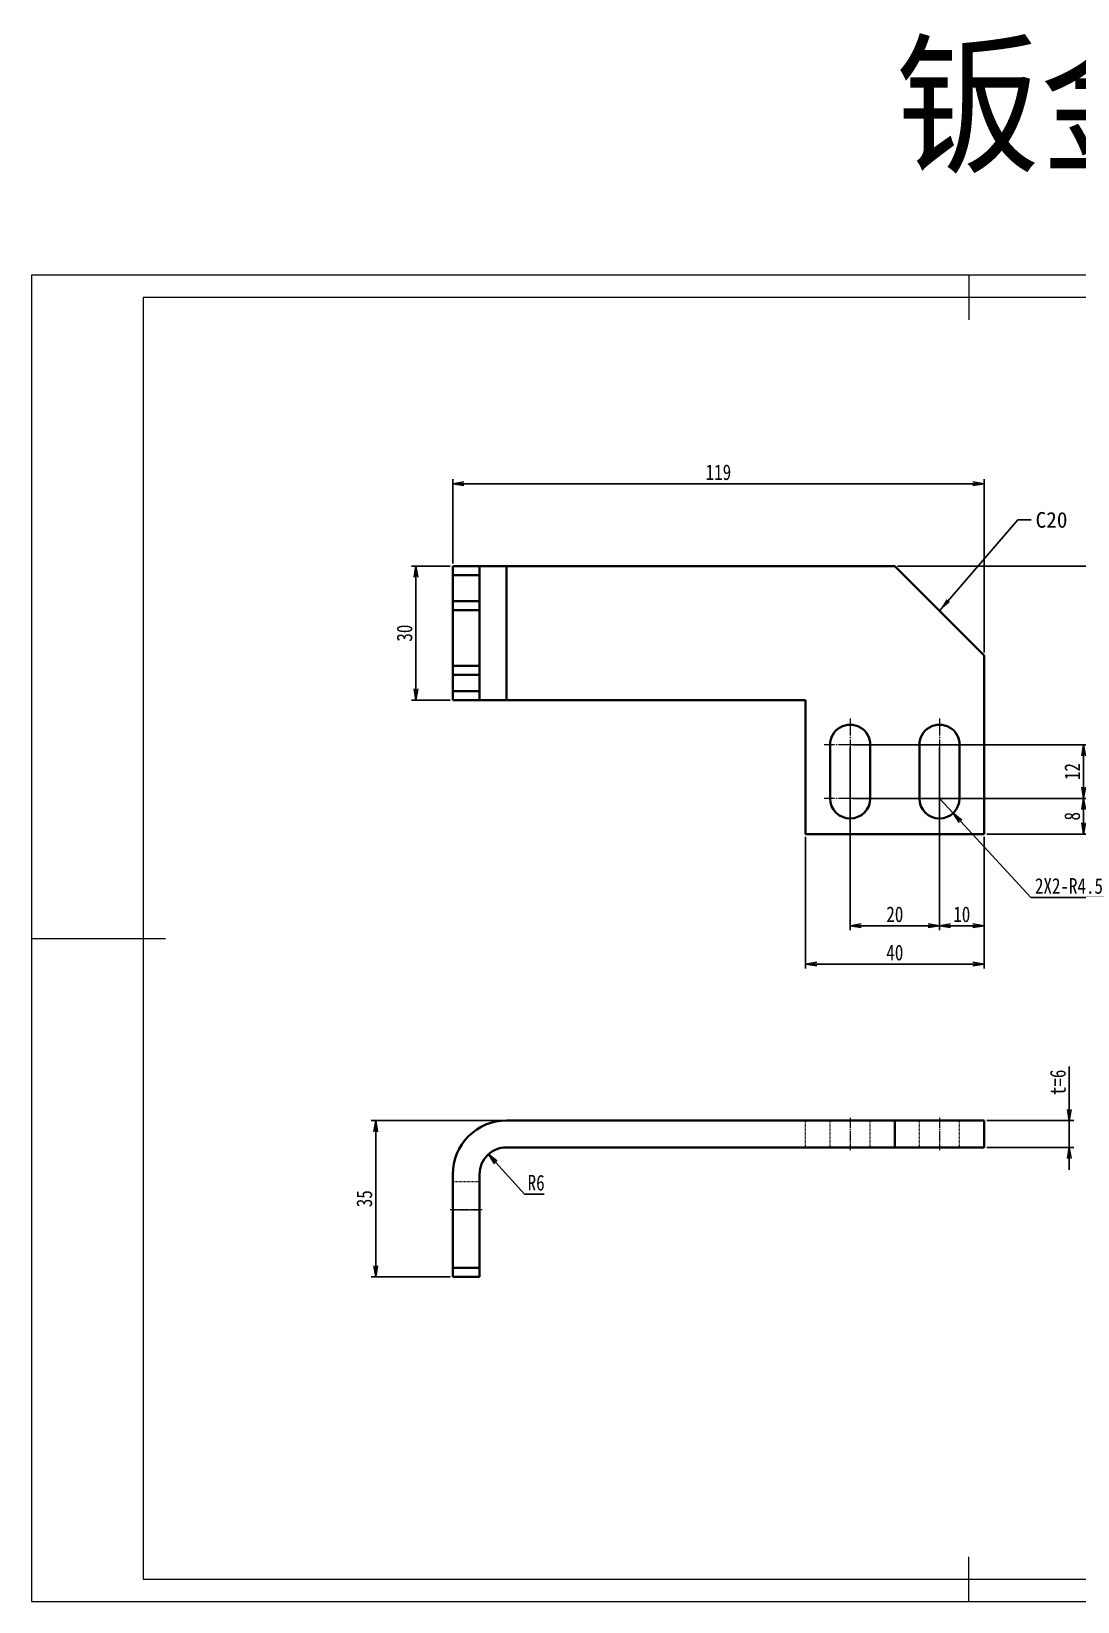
# Model space of a CAD drawing. Header units: millimetres. Extents: x -15766 to 80009, y -9701 to 15159.
# Drawn here: x -11562.1 to -11327.7, y 4666.5 to 5018.1 of the extents above; entities that cross this region are included whole.
import ezdxf

# ---------------------------------------------------------------- set-up
doc = ezdxf.new("R2010")
doc.units = ezdxf.units.MM
doc.linetypes.add('CENTER-HOKUTO_1', pattern=[16, 13, -1, 1, -1])
doc.linetypes.add('HIDDEN-HOKUTO_1', pattern=[2, 1, -1])
doc.layers.get('DEFPOINTS').update_dxf_attribs({"lineweight": 18})
for name, color, linetype, lineweight in [('AM_7', 2, 'CENTER-HOKUTO_1', 18), ('AM_HID', 1, 'HIDDEN-HOKUTO_1', 18), ('AM_VIS', 7, 'Continuous', 18), ('CDRAFT0', 7, 'Continuous', 18), ('title_frame', 7, 'Continuous', 18), ('word_dim', 9, 'Continuous', 18), ('粗实线层_1', 7, 'Continuous', 15)]:
    doc.layers.add(name, color=color, linetype=linetype, lineweight=lineweight)
doc.styles.add('DIM', font='', dxfattribs={"width": 0.8})
doc.styles.get('DIM').set_extended_font_data('NSimSun')
doc.dimstyles.new('1-1', dxfattribs={"dimtxt": 3.5, "dimasz": 3, "dimexe": 1, "dimexo": 0, "dimgap": 1, "dimtad": 1, "dimdsep": 46, "dimtxsty": 'DIM', "dimblk": '_CAXARROW', "dimcen": 0, "dimdle": 6, "dimclrd": 256, "dimclre": 256, "dimclrt": 3, "dimazin": 2, "dimtfac": 0.707107, "dimtmove": 0, "dimatfit": 3, "dimfxl": 0, "dimfrac": 2, "dimtolj": 1, "dimarcsym": 0})
doc.dimstyles.new('1-1$0', dxfattribs={"dimtxt": 3.5, "dimasz": 2.5, "dimexe": 1, "dimexo": 0.625, "dimgap": 0.8, "dimtad": 1, "dimdsep": 46, "dimtxsty": 'DIM', "dimblk": 'OPEN', "dimcen": 0, "dimdle": 5, "dimclrd": 256, "dimclre": 256, "dimclrt": 3, "dimazin": 3, "dimtfac": 0.5, "dimtmove": 0, "dimatfit": 3, "dimldrblk": 'OPEN', "dimfxl": 0, "dimtolj": 1, "dimarcsym": 0})
doc.dimstyles.new('1-1$4', dxfattribs={"dimtxt": 3.5, "dimasz": 2.5, "dimexe": 1, "dimexo": 0.625, "dimgap": 0.8, "dimtad": 1, "dimtih": 1, "dimtoh": 1, "dimzin": 12, "dimdsep": 46, "dimtxsty": 'DIM', "dimblk": 'OPEN', "dimcen": 0, "dimdle": 5, "dimclrd": 256, "dimclre": 256, "dimclrt": 3, "dimazin": 3, "dimtfac": 0.5, "dimtmove": 0, "dimatfit": 3, "dimldrblk": 'OPEN', "dimfxl": 0, "dimtolj": 1, "dimarcsym": 0})

# ---------------------------------------------------------------- blocks, each defined once
blk = doc.blocks.new('*X1435')
at = {"layer": 'CDRAFT0'}
for p, q in [((420, 297), (0, 297)), ((0, 297), (0, 0)), ((420, 0), (420, 297)), ((0, 0), (420, 0))]:
    blk.add_line(p, q, dxfattribs=at)
at = {"layer": '粗实线层_1'}
for p, q in [((210, 297), (210, 287)), ((415, 292), (25, 292)), ((25, 292), (25, 5)), ((415, 5), (415, 292)), ((0, 148.5), (30, 148.5)), ((420, 148.5), (410, 148.5)), ((210, 0), (210, 10)), ((25, 5), (415, 5))]:
    blk.add_line(p, q, dxfattribs=at)
blk = doc.blocks.new('_OPEN')
at = {"color": 0, "linetype": 'ByBlock', "lineweight": -2}
for p, q in [((-1, 0.166667), (0, 0)), ((-1, -0.166667), (0, 0)), ((0, 0), (-1, 0))]:
    blk.add_line(p, q, dxfattribs=at)
blk = doc.blocks.new('*D1551')
at = {"layer": 'DEFPOINTS', "color": 0, "transparency": 16777216}
for p in [(-11358.69, 4858.39), (-11348.69, 4838.39), (-11348.69, 4817.86)]:
    blk.add_point(p, dxfattribs=at)
at = {"layer": 'word_dim', "linetype": 'Continuous', "lineweight": -2, "transparency": 16777216}
for p, q in [((-11358.69, 4857.77), (-11358.69, 4816.86)), ((-11348.69, 4837.77), (-11348.69, 4816.86)), ((-11356.19, 4817.86), (-11351.19, 4817.86))]:
    blk.add_line(p, q, dxfattribs=at)
at = {"layer": 'word_dim', "lineweight": -2, "transparency": 16777216, "xscale": 2.5, "yscale": 2.5, "zscale": 2.5, "rotation": 180}
blk.add_blockref('_OPEN', (-11358.69, 4817.86), dxfattribs=at)
at = {"layer": 'word_dim', "lineweight": -2, "transparency": 16777216, "xscale": 2.5, "yscale": 2.5, "zscale": 2.5}
blk.add_blockref('_OPEN', (-11348.69, 4817.86), dxfattribs=at)
at = {"layer": 'word_dim', "color": 3, "transparency": 16777216, "insert": (-11353.69, 4820.41), "char_height": 3.5, "attachment_point": 5, "style": 'DIM'}
blk.add_mtext('\\A1;10', dxfattribs=at)
blk = doc.blocks.new('*D1552')
at = {"layer": 'DEFPOINTS', "color": 0, "transparency": 16777216}
for p in [(-11378.69, 4858.39), (-11358.69, 4858.39), (-11358.69, 4817.86)]:
    blk.add_point(p, dxfattribs=at)
at = {"layer": 'word_dim', "linetype": 'Continuous', "lineweight": -2, "transparency": 16777216}
for p, q in [((-11378.69, 4857.77), (-11378.69, 4816.86)), ((-11358.69, 4857.77), (-11358.69, 4816.86)), ((-11376.19, 4817.86), (-11361.19, 4817.86))]:
    blk.add_line(p, q, dxfattribs=at)
at = {"layer": 'word_dim', "lineweight": -2, "transparency": 16777216, "xscale": 2.5, "yscale": 2.5, "zscale": 2.5, "rotation": 180}
blk.add_blockref('_OPEN', (-11378.69, 4817.86), dxfattribs=at)
at = {"layer": 'word_dim', "lineweight": -2, "transparency": 16777216, "xscale": 2.5, "yscale": 2.5, "zscale": 2.5}
blk.add_blockref('_OPEN', (-11358.69, 4817.86), dxfattribs=at)
at = {"layer": 'word_dim', "color": 3, "transparency": 16777216, "insert": (-11368.69, 4820.41), "char_height": 3.5, "attachment_point": 5, "style": 'DIM'}
blk.add_mtext('\\A1;20', dxfattribs=at)
blk = doc.blocks.new('*D1553')
at = {"layer": 'DEFPOINTS', "color": 0, "transparency": 16777216}
for p in [(-11388.69, 4838.39), (-11348.69, 4838.39), (-11348.69, 4809.29)]:
    blk.add_point(p, dxfattribs=at)
at = {"layer": 'word_dim', "linetype": 'Continuous', "lineweight": -2, "transparency": 16777216}
for p, q in [((-11388.69, 4837.77), (-11388.69, 4808.29)), ((-11348.69, 4837.77), (-11348.69, 4808.29)), ((-11386.19, 4809.29), (-11351.19, 4809.29))]:
    blk.add_line(p, q, dxfattribs=at)
at = {"layer": 'word_dim', "lineweight": -2, "transparency": 16777216, "xscale": 2.5, "yscale": 2.5, "zscale": 2.5, "rotation": 180}
blk.add_blockref('_OPEN', (-11388.69, 4809.29), dxfattribs=at)
at = {"layer": 'word_dim', "lineweight": -2, "transparency": 16777216, "xscale": 2.5, "yscale": 2.5, "zscale": 2.5}
blk.add_blockref('_OPEN', (-11348.69, 4809.29), dxfattribs=at)
at = {"layer": 'word_dim', "color": 3, "transparency": 16777216, "insert": (-11368.69, 4811.84), "char_height": 3.5, "attachment_point": 5, "style": 'DIM'}
blk.add_mtext('\\A1;40', dxfattribs=at)
blk = doc.blocks.new('*D1554')
at = {"layer": 'DEFPOINTS', "color": 0, "transparency": 16777216}
for p in [(-11378.69, 4846.39), (-11348.69, 4838.39), (-11326.39, 4838.39)]:
    blk.add_point(p, dxfattribs=at)
at = {"layer": 'word_dim', "linetype": 'Continuous', "lineweight": -2, "transparency": 16777216}
for p, q in [((-11378.06, 4846.39), (-11325.39, 4846.39)), ((-11326.39, 4843.89), (-11326.39, 4840.89)), ((-11348.06, 4838.39), (-11325.39, 4838.39))]:
    blk.add_line(p, q, dxfattribs=at)
at = {"layer": 'word_dim', "lineweight": -2, "transparency": 16777216, "xscale": 2.5, "yscale": 2.5, "zscale": 2.5}
for p, rotation in [((-11326.39, 4846.39), 90), ((-11326.39, 4838.39), 270)]:
    blk.add_blockref('_OPEN', p, dxfattribs=dict(at, rotation=rotation))
at = {"layer": 'word_dim', "color": 3, "transparency": 16777216, "insert": (-11328.94, 4842.39), "char_height": 3.5, "attachment_point": 5, "rotation": 90, "style": 'DIM'}
blk.add_mtext('\\A1;8', dxfattribs=at)
blk = doc.blocks.new('*D1555')
at = {"layer": 'DEFPOINTS', "color": 0, "transparency": 16777216}
for p in [(-11378.69, 4858.39), (-11326.39, 4858.39), (-11378.69, 4846.39)]:
    blk.add_point(p, dxfattribs=at)
at = {"layer": 'word_dim', "linetype": 'Continuous', "lineweight": -2, "transparency": 16777216}
for p, q in [((-11378.06, 4858.39), (-11325.39, 4858.39)), ((-11326.39, 4848.89), (-11326.39, 4855.89)), ((-11378.06, 4846.39), (-11325.39, 4846.39))]:
    blk.add_line(p, q, dxfattribs=at)
at = {"layer": 'word_dim', "lineweight": -2, "transparency": 16777216, "xscale": 2.5, "yscale": 2.5, "zscale": 2.5}
for p, rotation in [((-11326.39, 4858.39), 90), ((-11326.39, 4846.39), 270)]:
    blk.add_blockref('_OPEN', p, dxfattribs=dict(at, rotation=rotation))
at = {"layer": 'word_dim', "color": 3, "transparency": 16777216, "insert": (-11328.94, 4852.39), "char_height": 3.5, "attachment_point": 5, "rotation": 90, "style": 'DIM'}
blk.add_mtext('\\A1;12', dxfattribs=at)
blk = doc.blocks.new('*D1556')
at = {"layer": 'DEFPOINTS', "color": 0, "transparency": 16777216}
for p in [(-11368.69, 4898.39), (-11348.69, 4838.39), (-11314.93, 4838.39)]:
    blk.add_point(p, dxfattribs=at)
at = {"layer": 'word_dim', "linetype": 'Continuous', "lineweight": -2, "transparency": 16777216}
for p, q in [((-11368.06, 4898.39), (-11313.93, 4898.39)), ((-11314.93, 4895.89), (-11314.93, 4840.89)), ((-11348.06, 4838.39), (-11313.93, 4838.39))]:
    blk.add_line(p, q, dxfattribs=at)
at = {"layer": 'word_dim', "lineweight": -2, "transparency": 16777216, "xscale": 2.5, "yscale": 2.5, "zscale": 2.5}
for p, rotation in [((-11314.93, 4898.39), 90), ((-11314.93, 4838.39), 270)]:
    blk.add_blockref('_OPEN', p, dxfattribs=dict(at, rotation=rotation))
at = {"layer": 'word_dim', "color": 3, "transparency": 16777216, "insert": (-11317.48, 4868.39), "char_height": 3.5, "attachment_point": 5, "rotation": 90, "style": 'DIM'}
blk.add_mtext('\\A1;60', dxfattribs=at)
blk = doc.blocks.new('_CAXARROW')
blk.add_hatch(color=0).paths.add_polyline_path([(0, 0), (-1, 0.125), (-1, -0.125)], flags=0)
blk = doc.blocks.new('*D1557')
at = {"layer": 'DEFPOINTS', "color": 0, "transparency": 16777216}
for p in [(-11358.69, 4846.39), (-11355.64, 4843.09)]:
    blk.add_point(p, dxfattribs=at)
at = {"layer": 'word_dim', "linetype": 'Continuous', "lineweight": -2, "transparency": 16777216}
for p, q in [((-11358.69, 4846.39), (-11355.64, 4843.09)), ((-11338.21, 4824.2), (-11353.94, 4841.25)), ((-11321.94, 4824.2), (-11338.21, 4824.2))]:
    blk.add_line(p, q, dxfattribs=at)
at = {"layer": 'word_dim', "lineweight": -2, "transparency": 16777216, "xscale": 2.5, "yscale": 2.5, "zscale": 2.5, "rotation": 132.6914999810975}
blk.add_blockref('_OPEN', (-11355.64, 4843.09), dxfattribs=at)
at = {"layer": 'word_dim', "color": 3, "transparency": 16777216, "insert": (-11329.68, 4826.75), "char_height": 3.5, "attachment_point": 5, "style": 'DIM'}
blk.add_mtext('\\A1;2X2-R4.5', dxfattribs=at)
blk = doc.blocks.new('*D1558')
at = {"layer": 'DEFPOINTS', "color": 0, "transparency": 16777216}
for p in [(-11459.7, 4766.7), (-11455.69, 4762.24)]:
    blk.add_point(p, dxfattribs=at)
at = {"layer": 'word_dim', "linetype": 'Continuous', "lineweight": -2, "transparency": 16777216}
for p, q in [((-11451.64, 4757.75), (-11458.03, 4764.84)), ((-11447.19, 4757.75), (-11451.64, 4757.75))]:
    blk.add_line(p, q, dxfattribs=at)
at = {"layer": 'word_dim', "lineweight": -2, "transparency": 16777216, "xscale": 2.5, "yscale": 2.5, "zscale": 2.5, "rotation": 131.9883384525486}
blk.add_blockref('_OPEN', (-11459.7, 4766.7), dxfattribs=at)
at = {"layer": 'word_dim', "color": 3, "transparency": 16777216, "insert": (-11449.02, 4760.3), "char_height": 3.5, "attachment_point": 5, "style": 'DIM'}
blk.add_mtext('\\A1;R6', dxfattribs=at)
blk = doc.blocks.new('*D1559')
at = {"layer": 'DEFPOINTS', "color": 0, "transparency": 16777216}
for p in [(-11348.69, 4774.24), (-11329.6, 4774.24), (-11348.69, 4768.24)]:
    blk.add_point(p, dxfattribs=at)
at = {"layer": 'word_dim', "linetype": 'Continuous', "lineweight": -2, "transparency": 16777216}
for p, q in [((-11329.6, 4776.74), (-11329.6, 4786.37)), ((-11348.06, 4774.24), (-11328.6, 4774.24)), ((-11329.6, 4768.24), (-11329.6, 4774.24)), ((-11348.06, 4768.24), (-11328.6, 4768.24)), ((-11329.6, 4765.74), (-11329.6, 4763.24))]:
    blk.add_line(p, q, dxfattribs=at)
at = {"layer": 'word_dim', "lineweight": -2, "transparency": 16777216, "xscale": 2.5, "yscale": 2.5, "zscale": 2.5}
for p, rotation in [((-11329.6, 4774.24), 270), ((-11329.6, 4768.24), 90)]:
    blk.add_blockref('_OPEN', p, dxfattribs=dict(at, rotation=rotation))
at = {"layer": 'word_dim', "color": 3, "transparency": 16777216, "insert": (-11332.15, 4782.8), "char_height": 3.5, "attachment_point": 5, "rotation": 90, "style": 'DIM'}
blk.add_mtext('\\A1;t=6', dxfattribs=at)
blk = doc.blocks.new('*D1560')
at = {"layer": 'DEFPOINTS', "color": 0, "transparency": 16777216}
for p in [(-11348.69, 4916.85), (-11467.69, 4898.39), (-11348.69, 4878.39)]:
    blk.add_point(p, dxfattribs=at)
at = {"layer": 'word_dim', "linetype": 'Continuous', "lineweight": -2, "transparency": 16777216}
for p, q in [((-11467.69, 4899.02), (-11467.69, 4917.85)), ((-11465.19, 4916.85), (-11351.19, 4916.85)), ((-11348.69, 4879.02), (-11348.69, 4917.85))]:
    blk.add_line(p, q, dxfattribs=at)
at = {"layer": 'word_dim', "lineweight": -2, "transparency": 16777216, "xscale": 2.5, "yscale": 2.5, "zscale": 2.5, "rotation": 180}
blk.add_blockref('_OPEN', (-11467.69, 4916.85), dxfattribs=at)
at = {"layer": 'word_dim', "lineweight": -2, "transparency": 16777216, "xscale": 2.5, "yscale": 2.5, "zscale": 2.5}
blk.add_blockref('_OPEN', (-11348.69, 4916.85), dxfattribs=at)
at = {"layer": 'word_dim', "color": 3, "transparency": 16777216, "insert": (-11408.19, 4919.4), "char_height": 3.5, "attachment_point": 5, "style": 'DIM'}
blk.add_mtext('\\A1;119', dxfattribs=at)
blk = doc.blocks.new('*D1561')
at = {"layer": 'DEFPOINTS', "color": 0, "transparency": 16777216}
for p in [(-11467.69, 4898.39), (-11475.94, 4868.39), (-11467.69, 4868.39)]:
    blk.add_point(p, dxfattribs=at)
at = {"layer": 'word_dim', "linetype": 'Continuous', "lineweight": -2, "transparency": 16777216}
for p, q in [((-11468.31, 4898.39), (-11476.94, 4898.39)), ((-11475.94, 4895.89), (-11475.94, 4870.89)), ((-11468.31, 4868.39), (-11476.94, 4868.39))]:
    blk.add_line(p, q, dxfattribs=at)
at = {"layer": 'word_dim', "lineweight": -2, "transparency": 16777216, "xscale": 2.5, "yscale": 2.5, "zscale": 2.5}
for p, rotation in [((-11475.94, 4898.39), 90), ((-11475.94, 4868.39), 270)]:
    blk.add_blockref('_OPEN', p, dxfattribs=dict(at, rotation=rotation))
at = {"layer": 'word_dim', "color": 3, "transparency": 16777216, "insert": (-11478.49, 4883.39), "char_height": 3.5, "attachment_point": 5, "rotation": 90, "style": 'DIM'}
blk.add_mtext('\\A1;30', dxfattribs=at)
blk = doc.blocks.new('*D1568')
at = {"layer": 'DEFPOINTS', "color": 0, "transparency": 16777216}
for p in [(-11484.94, 4774.24), (-11455.69, 4774.24), (-11467.69, 4739.24)]:
    blk.add_point(p, dxfattribs=at)
at = {"layer": 'word_dim', "linetype": 'Continuous', "lineweight": -2, "transparency": 16777216}
for p, q in [((-11456.31, 4774.24), (-11485.94, 4774.24)), ((-11484.94, 4741.74), (-11484.94, 4771.74)), ((-11468.31, 4739.24), (-11485.94, 4739.24))]:
    blk.add_line(p, q, dxfattribs=at)
at = {"layer": 'word_dim', "lineweight": -2, "transparency": 16777216, "xscale": 2.5, "yscale": 2.5, "zscale": 2.5}
for p, rotation in [((-11484.94, 4774.24), 90), ((-11484.94, 4739.24), 270)]:
    blk.add_blockref('_OPEN', p, dxfattribs=dict(at, rotation=rotation))
at = {"layer": 'word_dim', "color": 3, "transparency": 16777216, "insert": (-11487.49, 4756.74), "char_height": 3.5, "attachment_point": 5, "rotation": 90, "style": 'DIM'}
blk.add_mtext('\\A1;35', dxfattribs=at)

msp = doc.modelspace()

# ---------------------------------------------------------------- linework, layer by layer
at = {"layer": 'AM_7', "ltscale": 0.292502}
for p, q in [((-11378.68699, 4864.24315), (-11378.68699, 4852.54308)), ((-11358.68699, 4864.24315), (-11358.68699, 4852.54308)), ((-11372.83702, 4858.39318), (-11384.53709, 4858.39318)), ((-11352.83702, 4858.39318), (-11364.53709, 4858.39318)), ((-11378.68699, 4852.24315), (-11378.68699, 4840.54308)), ((-11358.68699, 4852.24315), (-11358.68699, 4840.54308)), ((-11372.83702, 4846.39318), (-11384.53709, 4846.39318)), ((-11352.83702, 4846.39318), (-11364.53709, 4846.39318))]:
    msp.add_line(p, q, dxfattribs=at)
at = {"layer": 'AM_7', "ltscale": 0.180014}
for p, q in [((-11378.68699, 4774.84286), (-11378.68699, 4767.64229)), ((-11358.68699, 4774.84286), (-11358.68699, 4767.64229))]:
    msp.add_line(p, q, dxfattribs=at)
at = {"layer": 'AM_7', "ltscale": 0.180016}
msp.add_line((-11461.08695, 4754.24288), (-11468.28758, 4754.24288), dxfattribs=at)
at = {"layer": 'AM_HID'}
msp.add_line((-11455.68705, 4898.39318), (-11455.68705, 4868.39318), dxfattribs=at)
at = {"layer": 'AM_HID', "ltscale": 0.15}
for p, q in [((-11388.68699, 4768.24288), (-11388.68699, 4774.24288)), ((-11383.18699, 4768.24288), (-11383.18699, 4774.24288)), ((-11374.18699, 4768.24288), (-11374.18699, 4774.24288)), ((-11363.18699, 4768.24288), (-11363.18699, 4774.24288)), ((-11354.18699, 4768.24288), (-11354.18699, 4774.24288)), ((-11461.68705, 4760.49288), (-11467.68705, 4760.49288)), ((-11467.68705, 4754.24288), (-11461.68705, 4754.24288)), ((-11467.68705, 4754.24288), (-11461.68705, 4754.24288)), ((-11467.68705, 4741.24288), (-11461.68705, 4741.24288)), ((-11467.68705, 4741.24288), (-11461.68705, 4741.24288)), ((-11467.68705, 4741.24288), (-11461.68705, 4741.24288))]:
    msp.add_line(p, q, dxfattribs=at)
at = {"layer": 'AM_VIS', "lineweight": 35, "ltscale": 0.15}
for p, q in [((-11467.68705, 4898.39318), (-11461.68705, 4898.39318)), ((-11455.68705, 4898.39318), (-11461.68705, 4898.39318)), ((-11467.68705, 4896.39318), (-11461.68705, 4896.39318)), ((-11467.68705, 4890.53783), (-11461.68705, 4890.53783)), ((-11467.68705, 4888.53783), (-11461.68705, 4888.53783)), ((-11467.68705, 4876.03783), (-11461.68705, 4876.03783)), ((-11467.68705, 4874.03783), (-11461.68705, 4874.03783)), ((-11467.68705, 4870.39318), (-11461.68705, 4870.39318)), ((-11467.68705, 4868.39318), (-11461.68705, 4868.39318)), ((-11455.68705, 4868.39318), (-11461.68705, 4868.39318)), ((-11368.68699, 4768.24288), (-11368.68699, 4774.24288)), ((-11348.68699, 4768.24288), (-11348.68699, 4774.24288)), ((-11467.68705, 4741.24288), (-11461.68705, 4741.24288)), ((-11467.68705, 4739.24288), (-11461.68705, 4739.24288))]:
    msp.add_line(p, q, dxfattribs=at)
at = {"layer": 'AM_VIS', "lineweight": 35, "ltscale": 0.05}
for p, q in [((-11467.68705, 4896.39318), (-11467.68705, 4898.39318)), ((-11461.68705, 4896.39318), (-11461.68705, 4898.39318)), ((-11467.68705, 4890.53783), (-11467.68705, 4888.53783)), ((-11461.68705, 4890.53783), (-11461.68705, 4888.53783)), ((-11467.68705, 4874.03783), (-11467.68705, 4876.03783)), ((-11461.68705, 4874.03783), (-11461.68705, 4876.03783)), ((-11467.68705, 4870.39318), (-11467.68705, 4868.39318)), ((-11461.68705, 4870.39318), (-11461.68705, 4868.39318)), ((-11467.68705, 4739.24288), (-11467.68705, 4741.24288)), ((-11461.68705, 4739.24288), (-11461.68705, 4741.24288))]:
    msp.add_line(p, q, dxfattribs=at)
at = {"layer": 'AM_VIS', "lineweight": 35}
for p, q in [((-11455.68705, 4898.39318), (-11455.68705, 4868.39318)), ((-11455.68705, 4898.39318), (-11368.68699, 4898.39318)), ((-11348.68699, 4878.39318), (-11368.68699, 4898.39318)), ((-11348.68699, 4878.39318), (-11348.68699, 4838.39318)), ((-11455.68705, 4868.39318), (-11388.68699, 4868.39318)), ((-11388.68699, 4838.39318), (-11388.68699, 4868.39318)), ((-11388.68699, 4838.39318), (-11348.68699, 4838.39318)), ((-11455.68705, 4774.24288), (-11368.68699, 4774.24288)), ((-11348.68699, 4774.24288), (-11368.68699, 4774.24288)), ((-11455.68705, 4768.24288), (-11368.68699, 4768.24288)), ((-11348.68699, 4768.24288), (-11368.68699, 4768.24288)), ((-11467.68705, 4741.24288), (-11467.68705, 4762.24288)), ((-11461.68705, 4741.24288), (-11461.68705, 4762.24288))]:
    msp.add_line(p, q, dxfattribs=at)
at = {"layer": 'AM_VIS', "lineweight": 35, "ltscale": 0.146384}
for p, q in [((-11467.68705, 4896.39318), (-11467.68705, 4890.53783)), ((-11461.68705, 4896.39318), (-11461.68705, 4890.53783))]:
    msp.add_line(p, q, dxfattribs=at)
at = {"layer": 'AM_VIS', "lineweight": 35, "ltscale": 0.3125}
for p, q in [((-11467.68705, 4888.53783), (-11467.68705, 4876.03783)), ((-11461.68705, 4888.53783), (-11461.68705, 4876.03783))]:
    msp.add_line(p, q, dxfattribs=at)
at = {"layer": 'AM_VIS', "lineweight": 35, "ltscale": 0.091116}
for p, q in [((-11467.68705, 4874.03783), (-11467.68705, 4870.39318)), ((-11461.68705, 4874.03783), (-11461.68705, 4870.39318))]:
    msp.add_line(p, q, dxfattribs=at)
at = {"layer": 'AM_VIS', "lineweight": 35, "ltscale": 0.3}
for p, q in [((-11383.18699, 4846.39318), (-11383.18699, 4858.39318)), ((-11374.18699, 4858.39318), (-11374.18699, 4846.39318)), ((-11363.18699, 4846.39318), (-11363.18699, 4858.39318)), ((-11354.18699, 4858.39318), (-11354.18699, 4846.39318))]:
    msp.add_line(p, q, dxfattribs=at)
at = {"layer": 'AM_VIS', "lineweight": 35}
for centre, radius, start, end in [((-11378.68699, 4858.39318), 4.5, 0, 180.000005), ((-11358.68699, 4858.39318), 4.5, 0, 180.000005), ((-11378.68699, 4846.39318), 4.5, 180.000005, 0), ((-11358.68699, 4846.39318), 4.5, 180.000005, 0), ((-11455.68705, 4762.24288), 12, 90.0000025, 180.000005), ((-11455.68705, 4762.24288), 6, 90.0000025, 180.000005)]:
    msp.add_arc(centre, radius, start, end, dxfattribs=at)

# ---------------------------------------------------------------- block references
at = {"layer": 'title_frame'}
msp.add_blockref('*X1435', (-11562.08058, 4666.51982), dxfattribs=at)

# ---------------------------------------------------------------- texts
at = {"layer": 'word_dim', "color": 3, "insert": (-11368.57627, 5014.18884), "char_height": 25, "width": 116.6634772, "attachment_point": 1}
msp.add_mtext('钣金', dxfattribs=at)
at = {"layer": 'word_dim', "color": 3, "insert": (-11337.15938, 4910.50352), "char_height": 3.5, "attachment_point": 1}
msp.add_mtext('C20', dxfattribs=at)

# ---------------------------------------------------------------- dimensions: what is measured, and where the dimension line sits
at = {"layer": 'word_dim', "color": 3, "true_color": 0x00ff00}
for base, p1, p2, picture, middle in [((-11348.68699, 4916.84719), (-11467.68705, 4898.39318), (-11348.68699, 4878.39318), '*D1560', (-11408.18702, 4919.39719)), ((-11358.68699, 4817.85951), (-11378.68699, 4858.39311), (-11358.68699, 4858.39311), '*D1552', (-11368.68699, 4820.40951)), ((-11348.68699, 4817.85951), (-11358.68699, 4858.39318), (-11348.68699, 4838.39318), '*D1551', (-11353.68699, 4820.40951)), ((-11348.68699, 4809.29102), (-11388.68699, 4838.39318), (-11348.68699, 4838.39318), '*D1553', (-11368.68699, 4811.84102))]:
    dim = msp.add_linear_dim(base=base, p1=p1, p2=p2, dimstyle='1-1$0', dxfattribs=at)
    dim.commit()
    dim.dimension.update_dxf_attribs({"geometry": picture, "text_midpoint": middle})
for base, p1, p2, picture, middle in [((-11475.94261, 4868.39318), (-11467.68705, 4898.39318), (-11467.68705, 4868.39318), '*D1561', (-11478.49261, 4883.39318)), ((-11314.93465, 4838.39318), (-11368.68699, 4898.39318), (-11348.68699, 4838.39318), '*D1556', (-11317.48465, 4868.39318)), ((-11326.38766, 4858.39311), (-11378.68699, 4846.39311), (-11378.68699, 4858.39311), '*D1555', (-11328.93766, 4852.39311)), ((-11326.38766, 4838.39318), (-11378.68705, 4846.39318), (-11348.68699, 4838.39318), '*D1554', (-11328.93766, 4842.39318)), ((-11484.9443, 4774.24288), (-11467.68705, 4739.24288), (-11455.68705, 4774.24288), '*D1568', (-11487.4943, 4756.74288))]:
    dim = msp.add_linear_dim(base=base, p1=p1, p2=p2, angle=90, dimstyle='1-1$0', dxfattribs=at)
    dim.commit()
    dim.dimension.update_dxf_attribs({"geometry": picture, "text_midpoint": middle})
dim = msp.add_radius_dim(center=(-11358.68699, 4846.39318), mpoint=(-11355.63576, 4843.08561), text='2X2-<>', dimstyle='1-1$4', dxfattribs=at)
dim.commit()
dim.dimension.update_dxf_attribs({"geometry": '*D1557', "text_midpoint": (-11329.67548, 4824.20061), "dimtype": 164})
dim = msp.add_linear_dim(base=(-11329.59757, 4774.24288), p1=(-11348.68699, 4768.24288), p2=(-11348.68699, 4774.24288), angle=90, text='t=<>', dimstyle='1-1$0', dxfattribs=at)
dim.commit()
dim.dimension.update_dxf_attribs({"geometry": '*D1559', "text_midpoint": (-11332.14757, 4782.80399)})
dim = msp.add_radius_dim(center=(-11455.68705, 4762.24288), mpoint=(-11459.70093, 4766.70257), dimstyle='1-1$4', override={"dimtmove": 1}, dxfattribs=at)
dim.commit()
dim.dimension.update_dxf_attribs({"geometry": '*D1558', "text_midpoint": (-11451.643, 4757.74966), "dimtype": 164})

# ---------------------------------------------------------------- leaders
at = {"layer": 'word_dim', "color": 3, "true_color": 0x00ff00, "annotation_type": 0, "has_hookline": 1, "hookline_direction": 0, "text_width": 8.75}
msp.add_leader([(-11358.68699, 4888.39318), (-11341.15938, 4908.75352), (-11338.15938, 4908.75352)], dimstyle='1-1', override={"dimgap": 1, "dimtad": 0}, dxfattribs=at)

doc.saveas('drawing.dxf')
